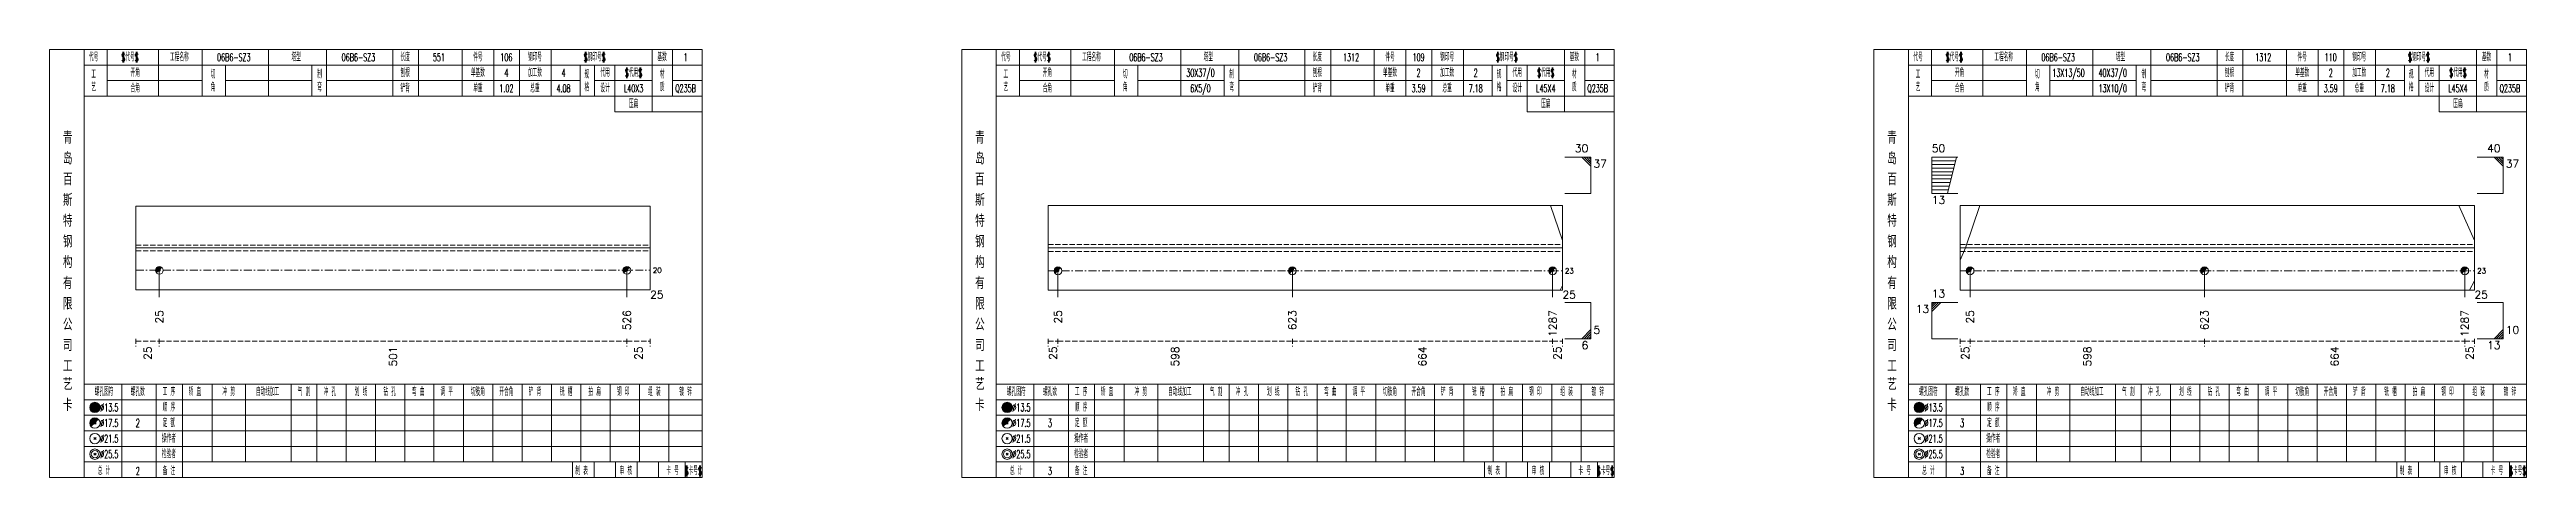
# Model space of a CAD drawing. Extents: x -533 to 8774, y 0 to 7979.
# Drawn here: x 1757 to 2711, y 7758 to 7923 of the extents above; entities that cross this region are included whole.
import ezdxf
from ezdxf.enums import TextEntityAlignment as Align

# ---------------------------------------------------------------- set-up
doc = ezdxf.new("R2010")
doc.units = 0
doc.header["$MEASUREMENT"] = 0
doc.linetypes.add('一点画线', pattern=[5.2, 3, -1, 0.2, -1])
doc.linetypes.add('虚线', pattern=[2.75, 2, -0.75])
doc.layers.get('0').update_dxf_attribs({"linetype": 'CONTINUOUS', "lineweight": 25})
for name, color, linetype, lineweight in [('1', 7, 'CONTINUOUS', 25), ('4', 7, 'CONTINUOUS', 25), ('5', 7, 'CONTINUOUS', 25)]:
    doc.layers.add(name, color=color, linetype=linetype, lineweight=lineweight)
doc.styles.get("Standard").update_dxf_attribs({"font": 'simplex.shx', "width": 0.7, "height": 3, "bigfont": 'gbhzfs.shx'})

# ---------------------------------------------------------------- blocks, each defined once
blk = doc.blocks.new('孔17.5')
at = {"layer": '5', "color": 7, "linetype": 'Continuous', "lineweight": 0}
for p, q in [((-0.2, -0.2), (0.2, 0.2)), ((-0.2, 0.2), (0.2, -0.2))]:
    blk.add_line(p, q, dxfattribs=at)
at = {"layer": '5', "color": 7, "linetype": 'Continuous', "lineweight": 13}
blk.add_circle((0, 0), 1, dxfattribs=at)
for radius in [0.9, 0.8, 0.7, 0.6, 0.5, 0.4, 0.3, 0.2, 0.1]:
    blk.add_arc((0, 0), radius, 45, 225, dxfattribs=at)

msp = doc.modelspace()

# ---------------------------------------------------------------- linework, layer by layer
at = {"color": 7, "linetype": 'Continuous', "lineweight": 13}
for p, q in [((2350.8, 7881.27), (2340.8, 7881.27)), ((2347.3, 7881.27), (2350.8, 7877.77)), ((2348.18, 7881.27), (2350.8, 7878.65)), ((2349.05, 7881.27), (2350.8, 7879.52)), ((2349.93, 7881.27), (2350.8, 7880.4)), ((2350.8, 7867.27), (2350.8, 7881.27)), ((2482.1, 7881.27), (2492.1, 7881.27)), ((2482.1, 7867.27), (2482.1, 7881.27)), ((2482.1, 7879.87), (2491.25, 7879.87)), ((2482.1, 7878.47), (2490.9, 7878.47)), ((2482.1, 7877.07), (2490.55, 7877.07)), ((2482.1, 7875.67), (2490.2, 7875.67)), ((2482.1, 7874.27), (2489.85, 7874.27)), ((2482.1, 7872.87), (2489.5, 7872.87)), ((2488.1, 7867.27), (2491.6, 7881.27)), ((2702.2, 7881.27), (2692.2, 7881.27)), ((2698.7, 7881.27), (2702.2, 7877.77)), ((2699.57, 7881.27), (2702.2, 7878.65)), ((2700.45, 7881.27), (2702.2, 7879.52)), ((2701.32, 7881.27), (2702.2, 7880.4)), ((2702.2, 7867.27), (2702.2, 7881.27)), ((2350.8, 7867.27), (2340.8, 7867.27)), ((2482.1, 7871.47), (2489.15, 7871.47)), ((2482.1, 7870.07), (2488.8, 7870.07)), ((2482.1, 7868.67), (2488.45, 7868.67)), ((2482.1, 7867.27), (2492.1, 7867.27)), ((2702.2, 7867.27), (2692.2, 7867.27)), ((2339.8, 7849.17), (2335.27, 7862.6)), ((2495.06, 7846.27), (2500.65, 7862.6)), ((2691.2, 7849.17), (2685.16, 7862.6)), ((2493.1, 7841.55), (2495.06, 7846.27)), ((1799.29, 7837.65), (1799.29, 7827.27)), ((1979.41, 7837.65), (1979.41, 7827.27)), ((2145.47, 7837.44), (2145.47, 7827.27)), ((2235.77, 7837.44), (2235.77, 7827.27)), ((2336.03, 7837.44), (2336.03, 7827.27)), ((2496.87, 7837.44), (2496.87, 7827.27)), ((2587.17, 7837.44), (2587.17, 7827.27)), ((2687.43, 7837.44), (2687.43, 7827.27)), ((2339.8, 7831.75), (2338.89, 7829.94)), ((2350.8, 7825.27), (2340.8, 7825.27)), ((2350.8, 7825.27), (2350.8, 7811.27)), ((2482.1, 7825.27), (2492.1, 7825.27)), ((2482.1, 7825.27), (2482.1, 7811.27)), ((2482.97, 7825.27), (2482.1, 7824.4)), ((2483.85, 7825.27), (2482.1, 7823.52)), ((2484.72, 7825.27), (2482.1, 7822.65)), ((2485.6, 7825.27), (2482.1, 7821.77)), ((2691.2, 7833.57), (2689.24, 7829.94)), ((2702.2, 7825.27), (2692.2, 7825.27)), ((2702.2, 7825.27), (2702.2, 7811.27)), ((2350.8, 7811.27), (2340.8, 7811.27)), ((2347.3, 7811.27), (2350.8, 7814.77)), ((2348.18, 7811.27), (2350.8, 7813.9)), ((2349.05, 7811.27), (2350.8, 7813.02)), ((2349.93, 7811.27), (2350.8, 7812.15)), ((2482.1, 7811.27), (2492.1, 7811.27)), ((2702.2, 7811.27), (2692.2, 7811.27)), ((2698.7, 7811.27), (2702.2, 7814.77)), ((2699.57, 7811.27), (2702.2, 7813.9)), ((2700.45, 7811.27), (2702.2, 7813.02)), ((2701.32, 7811.27), (2702.2, 7812.15))]:
    msp.add_line(p, q, dxfattribs=at)
at = {"color": 7, "linetype": 'Continuous', "lineweight": 18}
for p, q in [((1790.3, 7862.4), (1790.3, 7830.15)), ((1790.3, 7862.4), (1988.4, 7862.4)), ((1988.4, 7862.4), (1988.4, 7830.15)), ((2141.7, 7862.6), (2141.7, 7829.94)), ((2141.7, 7862.6), (2339.8, 7862.6)), ((2339.8, 7862.6), (2339.8, 7829.94)), ((2493.1, 7862.6), (2493.1, 7829.94)), ((2493.1, 7862.6), (2691.2, 7862.6)), ((2691.2, 7862.6), (2691.2, 7829.94)), ((1790.3, 7846.27), (1988.4, 7846.27)), ((2141.7, 7846.27), (2339.8, 7846.27)), ((2493.1, 7846.27), (2691.2, 7846.27))]:
    msp.add_line(p, q, dxfattribs=at)
at = {"color": 1, "linetype": '虚线', "lineweight": 18}
for p, q in [((1790.3, 7847.4), (1988.4, 7847.4)), ((1790.3, 7845.15), (1988.4, 7845.15)), ((2141.7, 7847.6), (2339.8, 7847.6)), ((2141.7, 7844.94), (2339.8, 7844.94)), ((2493.1, 7847.6), (2691.2, 7847.6)), ((2493.1, 7844.94), (2691.2, 7844.94))]:
    msp.add_line(p, q, dxfattribs=at)
at = {"color": 3, "linetype": '一点画线', "lineweight": 13}
for p, q in [((1790.3, 7837.65), (1988.4, 7837.65)), ((2141.7, 7837.44), (2339.8, 7837.44)), ((2493.1, 7837.44), (2691.2, 7837.44))]:
    msp.add_line(p, q, dxfattribs=at)
at = {"color": 8, "linetype": '虚线', "lineweight": 9}
for p, q in [((1790.3, 7811.27), (1790.3, 7808.27)), ((1790.3, 7810.27), (1799.29, 7810.27)), ((1799.29, 7811.27), (1799.29, 7808.27)), ((1799.29, 7811.27), (1799.29, 7808.27)), ((1799.29, 7810.27), (1979.41, 7810.27)), ((1979.41, 7811.27), (1979.41, 7808.27)), ((1979.41, 7811.27), (1979.41, 7808.27)), ((1979.41, 7810.27), (1988.4, 7810.27)), ((1988.4, 7811.27), (1988.4, 7808.27)), ((2141.7, 7811.27), (2141.7, 7808.27)), ((2141.7, 7810.27), (2145.47, 7810.27)), ((2145.47, 7811.27), (2145.47, 7808.27)), ((2145.47, 7811.27), (2145.47, 7808.27)), ((2145.47, 7810.27), (2235.77, 7810.27)), ((2235.77, 7811.27), (2235.77, 7808.27)), ((2235.77, 7811.27), (2235.77, 7808.27)), ((2235.77, 7810.27), (2336.03, 7810.27)), ((2336.03, 7811.27), (2336.03, 7808.27)), ((2336.03, 7811.27), (2336.03, 7808.27)), ((2336.03, 7810.27), (2339.8, 7810.27)), ((2339.8, 7811.27), (2339.8, 7808.27)), ((2493.1, 7811.27), (2493.1, 7808.27)), ((2493.1, 7810.27), (2496.87, 7810.27)), ((2496.87, 7811.27), (2496.87, 7808.27)), ((2496.87, 7811.27), (2496.87, 7808.27)), ((2496.87, 7810.27), (2587.17, 7810.27)), ((2587.17, 7811.27), (2587.17, 7808.27)), ((2587.17, 7811.27), (2587.17, 7808.27)), ((2587.17, 7810.27), (2687.43, 7810.27)), ((2687.43, 7811.27), (2687.43, 7808.27)), ((2687.43, 7811.27), (2687.43, 7808.27)), ((2687.43, 7810.27), (2691.2, 7810.27)), ((2691.2, 7811.27), (2691.2, 7808.27))]:
    msp.add_line(p, q, dxfattribs=at)
at = {"layer": '1', "color": 7, "linetype": 'Continuous', "lineweight": 18}
for p, q in [((1790.3, 7830.15), (1988.4, 7830.15)), ((2141.7, 7829.94), (2339.8, 7829.94)), ((2493.1, 7829.94), (2691.2, 7829.94))]:
    msp.add_line(p, q, dxfattribs=at)
at = {"layer": '4', "color": 1, "linetype": 'Continuous', "lineweight": 18}
for p, q in [((1770.3, 7757.77), (1770.3, 7922.77)), ((1779.2, 7904.77), (1779.2, 7922.77)), ((1799, 7904.77), (1799, 7922.77)), ((1815.8, 7904.77), (1815.8, 7922.77)), ((1841.4, 7904.77), (1841.4, 7922.77)), ((1863.7, 7904.77), (1863.7, 7922.77)), ((1889.2, 7904.77), (1889.2, 7922.77)), ((1899.2, 7904.77), (1899.2, 7922.77)), ((1915.9, 7904.77), (1915.9, 7922.77)), ((1928.1, 7904.77), (1928.1, 7922.77)), ((1938.1, 7904.77), (1938.1, 7922.77)), ((1950.3, 7904.77), (1950.3, 7922.77)), ((1989.2, 7898.77), (1989.2, 7922.77)), ((1997, 7904.77), (1997, 7922.77)), ((2121.7, 7757.77), (2121.7, 7922.77)), ((2130.6, 7904.77), (2130.6, 7922.77)), ((2150.4, 7904.77), (2150.4, 7922.77)), ((2167.2, 7904.77), (2167.2, 7922.77)), ((2192.8, 7904.77), (2192.8, 7922.77)), ((2215.1, 7904.77), (2215.1, 7922.77)), ((2240.6, 7904.77), (2240.6, 7922.77)), ((2250.6, 7904.77), (2250.6, 7922.77)), ((2267.3, 7904.77), (2267.3, 7922.77)), ((2279.5, 7904.77), (2279.5, 7922.77)), ((2289.5, 7904.77), (2289.5, 7922.77)), ((2301.7, 7904.77), (2301.7, 7922.77)), ((2340.6, 7898.77), (2340.6, 7922.77)), ((2348.4, 7904.77), (2348.4, 7922.77)), ((2473.1, 7757.77), (2473.1, 7922.77)), ((2482, 7904.77), (2482, 7922.77)), ((2501.8, 7904.77), (2501.8, 7922.77)), ((2518.6, 7904.77), (2518.6, 7922.77)), ((2544.2, 7904.77), (2544.2, 7922.77)), ((2566.5, 7904.77), (2566.5, 7922.77)), ((2592, 7904.77), (2592, 7922.77)), ((2602, 7904.77), (2602, 7922.77)), ((2618.7, 7904.77), (2618.7, 7922.77)), ((2630.9, 7904.77), (2630.9, 7922.77)), ((2640.9, 7904.77), (2640.9, 7922.77)), ((2653.1, 7904.77), (2653.1, 7922.77)), ((2692, 7898.77), (2692, 7922.77)), ((2699.8, 7904.77), (2699.8, 7922.77)), ((1770.3, 7916.77), (2008.4, 7916.77)), ((1779.2, 7910.77), (1815.8, 7910.77)), ((1824.8, 7904.77), (1824.8, 7916.77)), ((1824.8, 7910.77), (1858.1, 7910.77)), ((1858.1, 7904.77), (1858.1, 7916.77)), ((1863.7, 7910.77), (1961.4, 7910.77)), ((1961.4, 7904.77), (1961.4, 7916.77)), ((1967, 7904.77), (1967, 7916.77)), ((1967, 7910.77), (1989.2, 7910.77)), ((1974.8, 7898.77), (1974.8, 7916.77)), ((1997, 7910.77), (2008.4, 7910.77)), ((2121.7, 7916.77), (2359.8, 7916.77)), ((2130.6, 7910.77), (2167.2, 7910.77)), ((2176.2, 7904.77), (2176.2, 7916.77)), ((2176.2, 7910.77), (2209.5, 7910.77)), ((2209.5, 7904.77), (2209.5, 7916.77)), ((2215.1, 7910.77), (2312.8, 7910.77)), ((2312.8, 7904.77), (2312.8, 7916.77)), ((2318.4, 7904.77), (2318.4, 7916.77)), ((2318.4, 7910.77), (2340.6, 7910.77)), ((2326.2, 7898.77), (2326.2, 7916.77)), ((2348.4, 7910.77), (2359.8, 7910.77)), ((2473.1, 7916.77), (2711.2, 7916.77)), ((2482, 7910.77), (2518.6, 7910.77)), ((2527.6, 7904.77), (2527.6, 7916.77)), ((2527.6, 7910.77), (2560.9, 7910.77)), ((2560.9, 7904.77), (2560.9, 7916.77)), ((2566.5, 7910.77), (2664.2, 7910.77)), ((2664.2, 7904.77), (2664.2, 7916.77)), ((2669.8, 7904.77), (2669.8, 7916.77)), ((2669.8, 7910.77), (2692, 7910.77)), ((2677.6, 7898.77), (2677.6, 7916.77)), ((2699.8, 7910.77), (2711.2, 7910.77)), ((1770.3, 7904.77), (2008.4, 7904.77)), ((2121.7, 7904.77), (2359.8, 7904.77)), ((2473.1, 7904.77), (2711.2, 7904.77)), ((1974.8, 7898.77), (2008.4, 7898.77)), ((2326.2, 7898.77), (2359.8, 7898.77)), ((2677.6, 7898.77), (2711.2, 7898.77)), ((1770.3, 7793.77), (2008.4, 7793.77)), ((1770.3, 7787.77), (2008.4, 7787.77)), ((1784.8, 7757.77), (1784.8, 7793.77)), ((1798.1, 7757.77), (1798.1, 7793.77)), ((1808.2, 7757.77), (1808.2, 7793.77)), ((1819.6, 7763.77), (1819.6, 7793.77)), ((1832.5, 7763.77), (1832.5, 7793.77)), ((1850.1, 7763.77), (1850.1, 7793.77)), ((1860, 7763.77), (1860, 7793.77)), ((1871.3, 7763.77), (1871.3, 7793.77)), ((1882.6, 7763.77), (1882.6, 7793.77)), ((1893.9, 7763.77), (1893.9, 7793.77)), ((1905.1, 7763.77), (1905.1, 7793.77)), ((1916.5, 7763.77), (1916.5, 7793.77)), ((1927.8, 7763.77), (1927.8, 7793.77)), ((1939.1, 7763.77), (1939.1, 7793.77)), ((1950.4, 7763.77), (1950.4, 7793.77)), ((1961.7, 7763.77), (1961.7, 7793.77)), ((1973, 7763.77), (1973, 7793.77)), ((1984.3, 7763.77), (1984.3, 7793.77)), ((1995.6, 7763.77), (1995.6, 7793.77)), ((2121.7, 7793.77), (2359.8, 7793.77)), ((2121.7, 7787.77), (2359.8, 7787.77)), ((2136.2, 7757.77), (2136.2, 7793.77)), ((2149.5, 7757.77), (2149.5, 7793.77)), ((2159.6, 7757.77), (2159.6, 7793.77)), ((2171, 7763.77), (2171, 7793.77)), ((2183.9, 7763.77), (2183.9, 7793.77)), ((2201.5, 7763.77), (2201.5, 7793.77)), ((2211.4, 7763.77), (2211.4, 7793.77)), ((2222.7, 7763.77), (2222.7, 7793.77)), ((2234, 7763.77), (2234, 7793.77)), ((2245.3, 7763.77), (2245.3, 7793.77)), ((2256.5, 7763.77), (2256.5, 7793.77)), ((2267.9, 7763.77), (2267.9, 7793.77)), ((2279.2, 7763.77), (2279.2, 7793.77)), ((2290.5, 7763.77), (2290.5, 7793.77)), ((2301.8, 7763.77), (2301.8, 7793.77)), ((2313.1, 7763.77), (2313.1, 7793.77)), ((2324.4, 7763.77), (2324.4, 7793.77)), ((2335.7, 7763.77), (2335.7, 7793.77)), ((2347, 7763.77), (2347, 7793.77)), ((2473.1, 7793.77), (2711.2, 7793.77)), ((2473.1, 7787.77), (2711.2, 7787.77)), ((2487.6, 7757.77), (2487.6, 7793.77)), ((2500.9, 7757.77), (2500.9, 7793.77)), ((2511, 7757.77), (2511, 7793.77)), ((2522.4, 7763.77), (2522.4, 7793.77)), ((2535.3, 7763.77), (2535.3, 7793.77)), ((2552.9, 7763.77), (2552.9, 7793.77)), ((2562.8, 7763.77), (2562.8, 7793.77)), ((2574.1, 7763.77), (2574.1, 7793.77)), ((2585.4, 7763.77), (2585.4, 7793.77)), ((2596.7, 7763.77), (2596.7, 7793.77)), ((2607.9, 7763.77), (2607.9, 7793.77)), ((2619.3, 7763.77), (2619.3, 7793.77)), ((2630.6, 7763.77), (2630.6, 7793.77)), ((2641.9, 7763.77), (2641.9, 7793.77)), ((2653.2, 7763.77), (2653.2, 7793.77)), ((2664.5, 7763.77), (2664.5, 7793.77)), ((2675.8, 7763.77), (2675.8, 7793.77)), ((2687.1, 7763.77), (2687.1, 7793.77)), ((2698.4, 7763.77), (2698.4, 7793.77)), ((1770.3, 7781.77), (2008.4, 7781.77)), ((2121.7, 7781.77), (2359.8, 7781.77)), ((2473.1, 7781.77), (2711.2, 7781.77)), ((1770.3, 7775.77), (2008.4, 7775.77)), ((1770.3, 7769.77), (2008.4, 7769.77)), ((2121.7, 7775.77), (2359.8, 7775.77)), ((2121.7, 7769.77), (2359.8, 7769.77)), ((2473.1, 7775.77), (2711.2, 7775.77)), ((2473.1, 7769.77), (2711.2, 7769.77)), ((1770.3, 7763.77), (2008.4, 7763.77)), ((1958.4, 7757.77), (1958.4, 7763.77)), ((1966.8, 7757.77), (1966.8, 7763.77)), ((1975, 7757.77), (1975, 7763.77)), ((1983.4, 7757.77), (1983.4, 7763.77)), ((1991.6, 7757.77), (1991.6, 7763.77)), ((2001.9, 7757.77), (2001.9, 7763.77)), ((2121.7, 7763.77), (2359.8, 7763.77)), ((2309.8, 7757.77), (2309.8, 7763.77)), ((2318.2, 7757.77), (2318.2, 7763.77)), ((2326.4, 7757.77), (2326.4, 7763.77)), ((2334.8, 7757.77), (2334.8, 7763.77)), ((2343, 7757.77), (2343, 7763.77)), ((2353.3, 7757.77), (2353.3, 7763.77)), ((2473.1, 7763.77), (2711.2, 7763.77)), ((2661.2, 7757.77), (2661.2, 7763.77)), ((2669.6, 7757.77), (2669.6, 7763.77)), ((2677.8, 7757.77), (2677.8, 7763.77)), ((2686.2, 7757.77), (2686.2, 7763.77)), ((2694.4, 7757.77), (2694.4, 7763.77)), ((2704.7, 7757.77), (2704.7, 7763.77))]:
    msp.add_line(p, q, dxfattribs=at)
at = {"layer": '4', "color": 7, "linetype": 'Continuous', "lineweight": 0}
for p, q in [((1774.1, 7778.37), (1774.9, 7779.17)), ((1774.1, 7779.17), (1774.9, 7778.37)), ((2125.5, 7778.37), (2126.3, 7779.17)), ((2125.5, 7779.17), (2126.3, 7778.37)), ((2476.9, 7778.37), (2477.7, 7779.17)), ((2476.9, 7779.17), (2477.7, 7778.37))]:
    msp.add_line(p, q, dxfattribs=at)
at = {"layer": '4', "color": 7, "linetype": 'Continuous', "lineweight": 13}
for p, q in [((1774.3, 7784.57), (1774.7, 7784.97)), ((1774.7, 7784.57), (1774.3, 7784.97)), ((2125.7, 7784.57), (2126.1, 7784.97)), ((2126.1, 7784.57), (2125.7, 7784.97)), ((2477.1, 7784.57), (2477.5, 7784.97)), ((2477.5, 7784.57), (2477.1, 7784.97)), ((1774.1, 7772.37), (1774.9, 7773.17)), ((1774.9, 7772.37), (1774.1, 7773.17)), ((2125.5, 7772.37), (2126.3, 7773.17)), ((2126.3, 7772.37), (2125.5, 7773.17)), ((2476.9, 7772.37), (2477.7, 7773.17)), ((2477.7, 7772.37), (2476.9, 7773.17)), ((1774.1, 7766.37), (1774.9, 7767.17)), ((1774.9, 7766.37), (1774.1, 7767.17)), ((2125.5, 7766.37), (2126.3, 7767.17)), ((2126.3, 7766.37), (2125.5, 7767.17)), ((2476.9, 7766.37), (2477.7, 7767.17)), ((2477.7, 7766.37), (2476.9, 7767.17))]:
    msp.add_line(p, q, dxfattribs=at)
at = {"layer": '4', "color": 1, "linetype": 'Continuous', "lineweight": 18}
for points in [[(1757, 7922.77), (1757, 7757.77), (2008.4, 7757.77), (2008.4, 7922.77)], [(2108.4, 7922.77), (2108.4, 7757.77), (2359.8, 7757.77), (2359.8, 7922.77)], [(2459.8, 7922.77), (2459.8, 7757.77), (2711.2, 7757.77), (2711.2, 7922.77)]]:
    msp.add_lwpolyline(points, close=True, dxfattribs=at)
at = {"layer": '4', "color": 7, "linetype": 'Continuous', "lineweight": 13}
for centre, radius in [((1774.5, 7784.77), 2), ((1774.5, 7784.77), 1.8), ((1774.5, 7784.77), 1.6), ((2125.9, 7784.77), 2), ((2125.9, 7784.77), 1.8), ((2125.9, 7784.77), 1.6), ((2477.3, 7784.77), 2), ((2477.3, 7784.77), 1.8), ((2477.3, 7784.77), 1.6), ((1774.5, 7778.77), 2), ((1774.5, 7784.77), 1.4), ((1774.5, 7784.77), 1.2), ((1774.5, 7784.77), 1), ((1774.5, 7784.77), 0.8), ((1774.5, 7784.77), 0.6), ((1774.5, 7784.77), 0.4), ((1774.5, 7784.77), 0.2), ((2125.9, 7778.77), 2), ((2125.9, 7784.77), 1.4), ((2125.9, 7784.77), 1.2), ((2125.9, 7784.77), 1), ((2125.9, 7784.77), 0.8), ((2125.9, 7784.77), 0.6), ((2125.9, 7784.77), 0.4), ((2125.9, 7784.77), 0.2), ((2477.3, 7778.77), 2), ((2477.3, 7784.77), 1.4), ((2477.3, 7784.77), 1.2), ((2477.3, 7784.77), 1), ((2477.3, 7784.77), 0.8), ((2477.3, 7784.77), 0.6), ((2477.3, 7784.77), 0.4), ((2477.3, 7784.77), 0.2), ((1774.5, 7772.77), 2), ((1774.5, 7766.77), 2), ((1774.5, 7766.77), 1.4), ((2125.9, 7772.77), 2), ((2125.9, 7766.77), 2), ((2125.9, 7766.77), 1.4), ((2477.3, 7772.77), 2), ((2477.3, 7766.77), 2), ((2477.3, 7766.77), 1.4)]:
    msp.add_circle(centre, radius, dxfattribs=at)
for centre, radius in [((1774.5, 7778.77), 1.8), ((1774.5, 7778.77), 1.6), ((1774.5, 7778.77), 1.4), ((1774.5, 7778.77), 1.2), ((1774.5, 7778.77), 1), ((1774.5, 7778.77), 0.8), ((1774.5, 7778.77), 0.6), ((1774.5, 7778.77), 0.4), ((1774.5, 7778.77), 0.2), ((2125.9, 7778.77), 1.8), ((2125.9, 7778.77), 1.6), ((2125.9, 7778.77), 1.4), ((2125.9, 7778.77), 1.2), ((2125.9, 7778.77), 1), ((2125.9, 7778.77), 0.8), ((2125.9, 7778.77), 0.6), ((2125.9, 7778.77), 0.4), ((2125.9, 7778.77), 0.2), ((2477.3, 7778.77), 1.8), ((2477.3, 7778.77), 1.6), ((2477.3, 7778.77), 1.4), ((2477.3, 7778.77), 1.2), ((2477.3, 7778.77), 1), ((2477.3, 7778.77), 0.8), ((2477.3, 7778.77), 0.6), ((2477.3, 7778.77), 0.4), ((2477.3, 7778.77), 0.2)]:
    msp.add_arc(centre, radius, 45, 225, dxfattribs=at)

# ---------------------------------------------------------------- block references
at = {"layer": '1', "color": 7, "linetype": 'Continuous', "lineweight": 13, "xscale": 1.5, "yscale": 1.5, "zscale": 1.5}
for p in [(1799.29, 7837.65), (1979.41, 7837.65), (2145.47, 7837.44), (2235.77, 7837.44), (2336.03, 7837.44), (2496.87, 7837.44), (2587.17, 7837.44), (2687.43, 7837.44)]:
    msp.add_blockref('孔17.5', p, dxfattribs=at)

# ---------------------------------------------------------------- texts
at = {"color": 7, "linetype": 'Continuous', "lineweight": 13}
for s, p in [('30', (2349.8, 7882.27)), ('40', (2701.2, 7882.27))]:
    msp.add_text(s, height=3, dxfattribs=at).set_placement(p, align=Align.BOTTOM_RIGHT)
for s, p in [('50', (2482.1, 7882.27)), ('13', (2482.1, 7826.27)), ('5', (2351.8, 7812.27)), ('10', (2703.2, 7812.27))]:
    msp.add_text(s, height=3, dxfattribs=at).set_placement(p, align=Align.BOTTOM_LEFT)
for s, p in [('37', (2351.8, 7880.27)), ('37', (2703.2, 7880.27)), ('13', (2482.1, 7866.27))]:
    msp.add_text(s, height=3, dxfattribs=at).set_placement(p, align=Align.TOP_LEFT)
for s, p in [('20', (1989.4, 7837.65)), ('23', (2340.8, 7837.44)), ('23', (2692.2, 7837.44))]:
    msp.add_text(s, height=2, dxfattribs=at).set_placement(p, align=Align.MIDDLE_LEFT)
for s, p in [('13', (2481.1, 7824.27)), ('6', (2349.8, 7810.27)), ('13', (2701.2, 7810.27))]:
    msp.add_text(s, height=3, dxfattribs=at).set_placement(p, align=Align.TOP_RIGHT)
at = {"color": 8, "linetype": 'Continuous', "lineweight": 9}
for s, p in [('25', (1794.79, 7808.27)), ('501', (1889.35, 7808.27)), ('25', (1983.91, 7808.27)), ('25', (2143.59, 7808.27)), ('598', (2190.62, 7808.27)), ('664', (2285.9, 7808.27)), ('25', (2337.91, 7808.27)), ('25', (2494.99, 7808.27)), ('598', (2542.02, 7808.27)), ('664', (2637.3, 7808.27)), ('25', (2689.31, 7808.27))]:
    msp.add_text(s, height=3, rotation=90, dxfattribs=at).set_placement(p, align=Align.MIDDLE_RIGHT)
at = {"layer": '1', "color": 7, "linetype": 'Continuous', "lineweight": 13}
for p in [(1988.4, 7828.27), (2339.8, 7828.27), (2691.2, 7828.27)]:
    msp.add_text('25', height=3, dxfattribs=at).set_placement(p, align=Align.MIDDLE_LEFT)
for s, p in [('25', (1799.29, 7822.27)), ('526', (1979.41, 7822.27)), ('25', (2145.47, 7822.27)), ('623', (2235.77, 7822.27)), ('1287', (2336.03, 7822.27)), ('25', (2496.87, 7822.27)), ('623', (2587.17, 7822.27)), ('1287', (2687.43, 7822.27))]:
    msp.add_text(s, height=3, rotation=90, dxfattribs=at).set_placement(p, align=Align.MIDDLE_RIGHT)
at = {"layer": '4', "color": 1, "linetype": 'Continuous', "lineweight": 13}
for s, height, width, p in [('代号', 3, 0.6, (1774, 7919.77)), ('$代号$', 3, 0.6, (1788, 7919.77)), ('工程名称', 3, 0.6, (1807, 7919.77)), ('06B6-SZ3', 3, 0.6, (1828, 7919.77)), ('塔型', 3, 0.6, (1852, 7919.77)), ('06B6-SZ3', 3, 0.6, (1876, 7919.77)), ('长度', 3, 0.6, (1894, 7919.77)), ('551', 3, 0.6, (1907, 7919.77)), ('件号', 3, 0.6, (1922, 7919.77)), ('106', 3, 0.6, (1933, 7919.77)), ('钢印号', 3, 0.6, (1944, 7919.77)), ('$钢印号$', 3, 0.6, (1967, 7919.77)), ('基数', 3, 0.6, (1993, 7919.77)), ('1', 3, 0.6, (2002, 7919.77)), ('代号', 3, 0.6, (2125.4, 7919.77)), ('$代号$', 3, 0.6, (2139.4, 7919.77)), ('工程名称', 3, 0.6, (2158.4, 7919.77)), ('06B6-SZ3', 3, 0.6, (2179.4, 7919.77)), ('塔型', 3, 0.6, (2203.4, 7919.77)), ('06B6-SZ3', 3, 0.6, (2227.4, 7919.77)), ('长度', 3, 0.6, (2245.4, 7919.77)), ('1312', 3, 0.6, (2258.4, 7919.77)), ('件号', 3, 0.6, (2273.4, 7919.77)), ('109', 3, 0.6, (2284.4, 7919.77)), ('钢印号', 3, 0.6, (2295.4, 7919.77)), ('$钢印号$', 3, 0.6, (2318.4, 7919.77)), ('基数', 3, 0.6, (2344.4, 7919.77)), ('1', 3, 0.6, (2353.4, 7919.77)), ('代号', 3, 0.6, (2476.8, 7919.77)), ('$代号$', 3, 0.6, (2490.8, 7919.77)), ('工程名称', 3, 0.6, (2509.8, 7919.77)), ('06B6-SZ3', 3, 0.6, (2530.8, 7919.77)), ('塔型', 3, 0.6, (2554.8, 7919.77)), ('06B6-SZ3', 3, 0.6, (2578.8, 7919.77)), ('长度', 3, 0.6, (2596.8, 7919.77)), ('1312', 3, 0.6, (2609.8, 7919.77)), ('件号', 3, 0.6, (2624.8, 7919.77)), ('110', 3, 0.6, (2635.8, 7919.77)), ('钢印号', 3, 0.6, (2646.8, 7919.77)), ('$钢印号$', 3, 0.6, (2669.8, 7919.77)), ('基数', 3, 0.6, (2695.8, 7919.77)), ('1', 3, 0.6, (2704.8, 7919.77)), ('工', 3, 0.6, (1774, 7913.17)), ('开角', 3, 0.6, (1790, 7913.77)), ('切', 3, 0.6, (1820, 7913.17)), ('制', 3, 0.6, (1861, 7913.17)), ('刨根', 3, 0.6, (1894, 7913.77)), ('单基数', 3, 0.6, (1922, 7913.77)), ('4', 3, 0.6, (1933, 7913.77)), ('加工数', 3, 0.6, (1944, 7913.77)), ('4', 3, 0.6, (1955, 7913.77)), ('规', 3, 0.6, (1964, 7913.17)), ('代用', 3, 0.6, (1971, 7913.77)), ('$代用$', 3, 0.6, (1982, 7913.77)), ('材', 3, 0.6, (1993, 7913.17)), ('工', 3, 0.6, (2125.4, 7913.17)), ('开角', 3, 0.6, (2141.4, 7913.77)), ('切', 3, 0.6, (2171.4, 7913.17)), ('30X37/0', 3, 0.6, (2200.4, 7913.77)), ('制', 3, 0.6, (2212.4, 7913.17)), ('刨根', 3, 0.6, (2245.4, 7913.77)), ('单基数', 3, 0.6, (2273.4, 7913.77)), ('2', 3, 0.6, (2284.4, 7913.77)), ('加工数', 3, 0.6, (2295.4, 7913.77)), ('2', 3, 0.6, (2306.4, 7913.77)), ('规', 3, 0.6, (2315.4, 7913.17)), ('代用', 3, 0.6, (2322.4, 7913.77)), ('$代用$', 3, 0.6, (2333.4, 7913.77)), ('材', 3, 0.6, (2344.4, 7913.17)), ('工', 3, 0.6, (2476.8, 7913.17)), ('开角', 3, 0.6, (2492.8, 7913.77)), ('切', 3, 0.6, (2522.8, 7913.17)), ('13X13/50', 3, 0.6, (2534.8, 7913.77)), ('40X37/0', 3, 0.6, (2551.8, 7913.77)), ('制', 3, 0.6, (2563.8, 7913.17)), ('刨根', 3, 0.6, (2596.8, 7913.77)), ('单基数', 3, 0.6, (2624.8, 7913.77)), ('2', 3, 0.6, (2635.8, 7913.77)), ('加工数', 3, 0.6, (2646.8, 7913.77)), ('2', 3, 0.6, (2657.8, 7913.77)), ('规', 3, 0.6, (2666.8, 7913.17)), ('代用', 3, 0.6, (2673.8, 7913.77)), ('$代用$', 3, 0.6, (2684.8, 7913.77)), ('材', 3, 0.6, (2695.8, 7913.17)), ('艺', 3, 0.6, (1774, 7908.17)), ('合角', 3, 0.6, (1790, 7907.77)), ('角', 3, 0.6, (1820, 7908.17)), ('弯', 3, 0.6, (1861, 7908.17)), ('铲背', 3, 0.6, (1894, 7907.77)), ('单重', 3, 0.6, (1922, 7907.77)), ('1.02', 3, 0.6, (1933, 7907.77)), ('总重', 3, 0.6, (1944, 7907.77)), ('4.08', 3, 0.6, (1955, 7907.77)), ('格', 3, 0.6, (1964, 7908.17)), ('设计', 3, 0.6, (1971, 7907.77)), ('L40X3', 3, 0.6, (1982, 7907.77)), ('压扁', 3, 0.6, (1982, 7901.77)), ('质', 3, 0.6, (1993, 7908.17)), ('Q235B', 3, 0.6, (2002, 7907.77)), ('艺', 3, 0.6, (2125.4, 7908.17)), ('合角', 3, 0.6, (2141.4, 7907.77)), ('角', 3, 0.6, (2171.4, 7908.17)), ('6X5/0', 3, 0.6, (2200.4, 7907.77)), ('弯', 3, 0.6, (2212.4, 7908.17)), ('铲背', 3, 0.6, (2245.4, 7907.77)), ('单重', 3, 0.6, (2273.4, 7907.77)), ('3.59', 3, 0.6, (2284.4, 7907.77)), ('总重', 3, 0.6, (2295.4, 7907.77)), ('7.18', 3, 0.6, (2306.4, 7907.77)), ('格', 3, 0.6, (2315.4, 7908.17)), ('设计', 3, 0.6, (2322.4, 7907.77)), ('L45X4', 3, 0.6, (2333.4, 7907.77)), ('压扁', 3, 0.6, (2333.4, 7901.77)), ('质', 3, 0.6, (2344.4, 7908.17)), ('Q235B', 3, 0.6, (2353.4, 7907.77)), ('艺', 3, 0.6, (2476.8, 7908.17)), ('合角', 3, 0.6, (2492.8, 7907.77)), ('角', 3, 0.6, (2522.8, 7908.17)), ('13X10/0', 3, 0.6, (2551.8, 7907.77)), ('弯', 3, 0.6, (2563.8, 7908.17)), ('铲背', 3, 0.6, (2596.8, 7907.77)), ('单重', 3, 0.6, (2624.8, 7907.77)), ('3.59', 3, 0.6, (2635.8, 7907.77)), ('总重', 3, 0.6, (2646.8, 7907.77)), ('7.18', 3, 0.6, (2657.8, 7907.77)), ('格', 3, 0.6, (2666.8, 7908.17)), ('设计', 3, 0.6, (2673.8, 7907.77)), ('L45X4', 3, 0.6, (2684.8, 7907.77)), ('压扁', 3, 0.6, (2684.8, 7901.77)), ('质', 3, 0.6, (2695.8, 7908.17)), ('Q235B', 3, 0.6, (2704.8, 7907.77)), ('青', 4.6, 0.8, (1764, 7888.77)), ('青', 4.6, 0.8, (2115.4, 7888.77)), ('青', 4.6, 0.8, (2466.8, 7888.77)), ('岛', 4.6, 0.8, (1764, 7880.77)), ('岛', 4.6, 0.8, (2115.4, 7880.77)), ('岛', 4.6, 0.8, (2466.8, 7880.77)), ('百', 4.6, 0.8, (1764, 7872.77)), ('百', 4.6, 0.8, (2115.4, 7872.77)), ('百', 4.6, 0.8, (2466.8, 7872.77)), ('斯', 4.6, 0.8, (1764, 7864.77)), ('斯', 4.6, 0.8, (2115.4, 7864.77)), ('斯', 4.6, 0.8, (2466.8, 7864.77)), ('特', 4.6, 0.8, (1764, 7856.77)), ('特', 4.6, 0.8, (2115.4, 7856.77)), ('特', 4.6, 0.8, (2466.8, 7856.77)), ('钢', 4.6, 0.8, (1764, 7848.77)), ('构', 4.6, 0.8, (1764, 7840.77)), ('钢', 4.6, 0.8, (2115.4, 7848.77)), ('构', 4.6, 0.8, (2115.4, 7840.77)), ('钢', 4.6, 0.8, (2466.8, 7848.77)), ('构', 4.6, 0.8, (2466.8, 7840.77)), ('有', 4.6, 0.8, (1764, 7832.77)), ('有', 4.6, 0.8, (2115.4, 7832.77)), ('有', 4.6, 0.8, (2466.8, 7832.77)), ('限', 4.6, 0.8, (1764, 7824.77)), ('限', 4.6, 0.8, (2115.4, 7824.77)), ('限', 4.6, 0.8, (2466.8, 7824.77)), ('公', 4.6, 0.8, (1764, 7816.77)), ('公', 4.6, 0.8, (2115.4, 7816.77)), ('公', 4.6, 0.8, (2466.8, 7816.77)), ('司', 4.6, 0.8, (1764, 7808.77)), ('司', 4.6, 0.8, (2115.4, 7808.77)), ('司', 4.6, 0.8, (2466.8, 7808.77)), ('工', 4.6, 0.8, (1764, 7800.77)), ('艺', 4.6, 0.8, (1764, 7793.77)), ('工', 4.6, 0.8, (2115.4, 7800.77)), ('艺', 4.6, 0.8, (2115.4, 7793.77)), ('工', 4.6, 0.8, (2466.8, 7800.77)), ('艺', 4.6, 0.8, (2466.8, 7793.77)), ('卡', 4.6, 0.8, (1764, 7785.77)), ('螺孔图符', 3, 0.6, (1778, 7790.77)), ('螺孔数', 3, 0.6, (1791, 7790.77)), ('顺 序', 3, 0.6, (1803, 7784.77)), ('工 序', 3, 0.6, (1803, 7790.77)), ('矫 直', 3, 0.6, (1813, 7790.77)), ('冲 剪', 3, 0.6, (1826, 7790.77)), ('自动线加工', 3, 0.6, (1841, 7790.77)), ('气 割', 3, 0.6, (1855, 7790.77)), ('冲 孔', 3, 0.6, (1865, 7790.77)), ('划 线', 3, 0.6, (1877, 7790.77)), ('钻 孔', 3, 0.6, (1888, 7790.77)), ('弯 曲', 3, 0.6, (1899, 7790.77)), ('调 平', 3, 0.6, (1910, 7790.77)), ('切肢角', 3, 0.6, (1922, 7790.77)), ('开合角', 3, 0.6, (1933, 7790.77)), ('铲 背', 3, 0.6, (1944, 7790.77)), ('铣 槽', 3, 0.6, (1956, 7790.77)), ('拍 扁', 3, 0.6, (1967, 7790.77)), ('钢 印', 3, 0.6, (1978, 7790.77)), ('组 装', 3, 0.6, (1990, 7790.77)), ('镀 锌', 3, 0.6, (2002, 7790.77)), ('卡', 4.6, 0.8, (2115.4, 7785.77)), ('螺孔图符', 3, 0.6, (2129.4, 7790.77)), ('螺孔数', 3, 0.6, (2142.4, 7790.77)), ('顺 序', 3, 0.6, (2154.4, 7784.77)), ('工 序', 3, 0.6, (2154.4, 7790.77)), ('矫 直', 3, 0.6, (2164.4, 7790.77)), ('冲 剪', 3, 0.6, (2177.4, 7790.77)), ('自动线加工', 3, 0.6, (2192.4, 7790.77)), ('气 割', 3, 0.6, (2206.4, 7790.77)), ('冲 孔', 3, 0.6, (2216.4, 7790.77)), ('划 线', 3, 0.6, (2228.4, 7790.77)), ('钻 孔', 3, 0.6, (2239.4, 7790.77)), ('弯 曲', 3, 0.6, (2250.4, 7790.77)), ('调 平', 3, 0.6, (2261.4, 7790.77)), ('切肢角', 3, 0.6, (2273.4, 7790.77)), ('开合角', 3, 0.6, (2284.4, 7790.77)), ('铲 背', 3, 0.6, (2295.4, 7790.77)), ('铣 槽', 3, 0.6, (2307.4, 7790.77)), ('拍 扁', 3, 0.6, (2318.4, 7790.77)), ('钢 印', 3, 0.6, (2329.4, 7790.77)), ('组 装', 3, 0.6, (2341.4, 7790.77)), ('镀 锌', 3, 0.6, (2353.4, 7790.77)), ('卡', 4.6, 0.8, (2466.8, 7785.77)), ('螺孔图符', 3, 0.6, (2480.8, 7790.77)), ('螺孔数', 3, 0.6, (2493.8, 7790.77)), ('顺 序', 3, 0.6, (2505.8, 7784.77)), ('工 序', 3, 0.6, (2505.8, 7790.77)), ('矫 直', 3, 0.6, (2515.8, 7790.77)), ('冲 剪', 3, 0.6, (2528.8, 7790.77)), ('自动线加工', 3, 0.6, (2543.8, 7790.77)), ('气 割', 3, 0.6, (2557.8, 7790.77)), ('冲 孔', 3, 0.6, (2567.8, 7790.77)), ('划 线', 3, 0.6, (2579.8, 7790.77)), ('钻 孔', 3, 0.6, (2590.8, 7790.77)), ('弯 曲', 3, 0.6, (2601.8, 7790.77)), ('调 平', 3, 0.6, (2612.8, 7790.77)), ('切肢角', 3, 0.6, (2624.8, 7790.77)), ('开合角', 3, 0.6, (2635.8, 7790.77)), ('铲 背', 3, 0.6, (2646.8, 7790.77)), ('铣 槽', 3, 0.6, (2658.8, 7790.77)), ('拍 扁', 3, 0.6, (2669.8, 7790.77)), ('钢 印', 3, 0.6, (2680.8, 7790.77)), ('组 装', 3, 0.6, (2692.8, 7790.77)), ('镀 锌', 3, 0.6, (2704.8, 7790.77)), ('%%C13.5', 3, 0.5, (1780, 7784.77)), ('%%C17.5', 3, 0.5, (1780, 7778.77)), ('2', 3.2, 0.6, (1791, 7778.77)), ('定 额', 3, 0.6, (1803, 7778.77)), ('%%C13.5', 3, 0.5, (2131.4, 7784.77)), ('%%C17.5', 3, 0.5, (2131.4, 7778.77)), ('3', 3.2, 0.6, (2142.4, 7778.77)), ('定 额', 3, 0.6, (2154.4, 7778.77)), ('%%C13.5', 3, 0.5, (2482.8, 7784.77)), ('%%C17.5', 3, 0.5, (2482.8, 7778.77)), ('3', 3.2, 0.6, (2493.8, 7778.77)), ('定 额', 3, 0.6, (2505.8, 7778.77)), ('%%C21.5', 3, 0.5, (1780, 7772.77)), ('%%C25.5', 3, 0.5, (1780, 7766.77)), ('操作者', 3, 0.6, (1803, 7772.77)), ('检验者', 3, 0.6, (1803, 7766.77)), ('%%C21.5', 3, 0.5, (2131.4, 7772.77)), ('%%C25.5', 3, 0.5, (2131.4, 7766.77)), ('操作者', 3, 0.6, (2154.4, 7772.77)), ('检验者', 3, 0.6, (2154.4, 7766.77)), ('%%C21.5', 3, 0.5, (2482.8, 7772.77)), ('%%C25.5', 3, 0.5, (2482.8, 7766.77)), ('操作者', 3, 0.6, (2505.8, 7772.77)), ('检验者', 3, 0.6, (2505.8, 7766.77)), ('总 计', 3, 0.6, (1778, 7760.27)), ('2', 3, 0.6, (1791, 7760.27)), ('备 注', 3, 0.6, (1803, 7760.27)), ('制 表', 3, 0.6, (1962, 7760.27)), ('审 核', 3, 0.6, (1979, 7760.27)), ('卡 号', 3, 0.6, (1997, 7760.27)), ('$卡号$', 3, 0.6, (2005, 7760.27)), ('总 计', 3, 0.6, (2129.4, 7760.27)), ('3', 3, 0.6, (2142.4, 7760.27)), ('备 注', 3, 0.6, (2154.4, 7760.27)), ('制 表', 3, 0.6, (2313.4, 7760.27)), ('审 核', 3, 0.6, (2330.4, 7760.27)), ('卡 号', 3, 0.6, (2348.4, 7760.27)), ('$卡号$', 3, 0.6, (2356.4, 7760.27)), ('总 计', 3, 0.6, (2480.8, 7760.27)), ('3', 3, 0.6, (2493.8, 7760.27)), ('备 注', 3, 0.6, (2505.8, 7760.27)), ('制 表', 3, 0.6, (2664.8, 7760.27)), ('审 核', 3, 0.6, (2681.8, 7760.27)), ('卡 号', 3, 0.6, (2699.8, 7760.27)), ('$卡号$', 3, 0.6, (2707.8, 7760.27))]:
    msp.add_text(s, height=height, dxfattribs=dict(at, width=width)).set_placement(p, align=Align.MIDDLE_CENTER)

doc.saveas('drawing.dxf')
